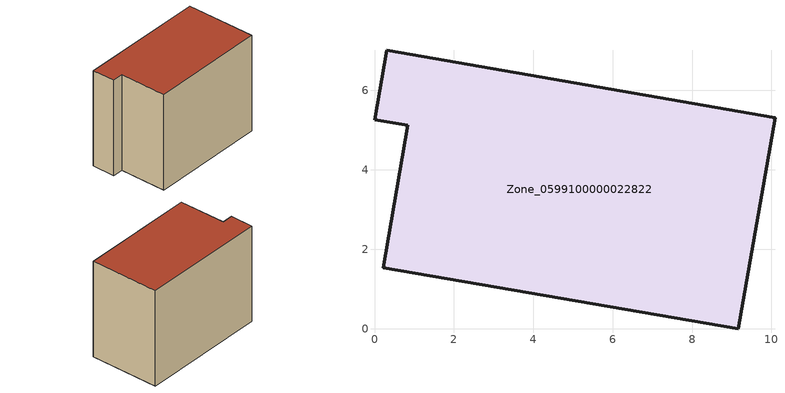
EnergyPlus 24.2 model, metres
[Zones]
Zone_0599100000022822
 floor ground (C_G): 10.09,5.31 9.17,0 0.22,1.53 0.84,5.12 0,5.26 0.31,7.01 z0
 wall outside (C_F): 9.17,0 10.09,5.31 0.31,7.01 0,5.26 0.84,5.12 0.22,1.53 9.17,0 z0:7.65
 roof outside (C_R): 0.22,1.53 9.17,0 10.09,5.31 0.31,7.01 0,5.26 0.84,5.12 z7.65
[BUILDING]
Pand.0599100000022822: North Axis=0; Terrain=City; Loads Convergence Tolerance Value=0.04; Temperature Convergence Tolerance Value=0.4; Solar Distribution=FullExterior; Maximum Number of Warmup Days=25; Minimum Number of Warmup Days=1
[Site:Location]
Rotterdam.The.Hague.AP_ZH_NLD Design_Conditions: Latitude=51.96; Longitude=4.45; Time Zone=1; Elevation=-4.5
[SITE:GROUNDTEMPERATURE:BUILDINGSURFACE]
18, 18, 18, 18, 18, 18, 18, 18, 18, 18, 18, 18
[MATERIAL] Thermal Absorptance=0.9; Solar Absorptance=0.7; Visible Absorptance=0.7
Name | Roughness | Thickness | Conductivity | Density | Specific Heat
G.TI.1975-1991 | MediumSmooth | 0.15 | 0.288461 | 540 | 1210
F.TI.1975-1991 | Rough | 0.3 | 0.230769 | 1920 | 840
R.TI.1975-1991 | MediumRough | 0.2 | 0.153846 | 1500 | 1000
[CONSTRUCTION]
C_G: G.TI.1975-1991
C_F: F.TI.1975-1991
C_R: R.TI.1975-1991
[ZONE]
Zone_0599100000022822: Type=1; Multiplier=1; Ceiling Height=Autocalculate; Volume=Autocalculate; Floor Area=autocalculate; Part of Total Floor Area=Yes
[ZONEINFILTRATION:DESIGNFLOWRATE]
Infil_Zone_0599100000022822: Zone or ZoneList or Space or SpaceList=Zone_0599100000022822; Schedule=AlwaysOn; Design Flow Rate Calculation Method=Flow/Area; Flow Rate per Floor Area=0.003; Constant Term Coefficient=1; Temperature Term Coefficient=0; Velocity Term Coefficient=0; Velocity Squared Term Coefficient=0
[HVACTEMPLATE:ZONE:IDEALLOADSAIRSYSTEM]
Zone_0599100000022822: Maximum Heating Supply Air Temperature=50; Minimum Cooling Supply Air Temperature=13; Maximum Heating Supply Air Humidity Ratio=0.0156; Minimum Cooling Supply Air Humidity Ratio=0.0077; Heating Limit=NoLimit; Cooling Limit=NoLimit; Dehumidification Control Type=ConstantSensibleHeatRatio; Cooling Sensible Heat Ratio=0.7; Dehumidification Setpoint=60; Humidification Control Type=None; Humidification Setpoint=30; Outdoor Air Method=None; Outdoor Air Flow Rate per Person=0.00944; Outdoor Air Flow Rate per Zone Floor Area=0; Outdoor Air Flow Rate per Zone=0; Demand Controlled Ventilation Type=None; Outdoor Air Economizer Type=NoEconomizer; Heat Recovery Type=None; Sensible Heat Recovery Effectiveness=0.7; Latent Heat Recovery Effectiveness=0.65
[ZONECONTROL:THERMOSTAT]
ThermostatControl_Zone_0599100000022822: Zone or ZoneList=Zone_0599100000022822; Control Type Schedule=DualSetpointControlType; Control 1=Thermostat_Zone_0599100000022822; Temperature Difference Between Cutout And Setpoint=0
[THERMOSTATSETPOINT:DUALSETPOINT]
Thermostat_Zone_0599100000022822: Heating Setpoint Temperature Schedule=HeatingSetpoint_Zone_0599100000022822; Cooling Setpoint Temperature Schedule=CoolingSetpoint_Zone_0599100000022822
[SCHEDULE:COMPACT]
HeatingSetpoint_Zone_0599100000022822: Through: 12/31, For: AllDays, Until: 24:00, 21
CoolingSetpoint_Zone_0599100000022822: Through: 12/31, For: AllDays, Until: 24:00, 24
DualSetpointControlType: Through: 12/31, For: AllDays, Until: 24:00, 4
AlwaysOn: Through: 12/31, For: AllDays, Until: 24:00, 1
